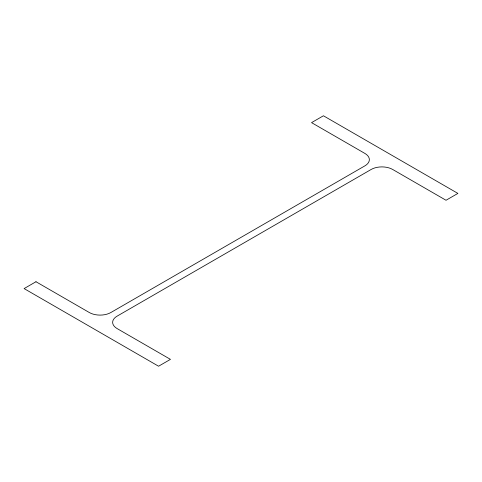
<?xml version="1.0" encoding="UTF-8"?>
<svg xmlns="http://www.w3.org/2000/svg" width="482" height="482" viewBox="0 0 482 482"><rect width="100%" height="100%" fill="white"/><g stroke="black" fill="none" stroke-linecap="round" stroke-linejoin="round"><path stroke-width="0.72" d="M35.975 281.735L24.1 288.591L158.566 366.224L170.447 359.367L117.09 328.561A15.201 8.772 0 0 1 117.09 316.156L371.17 169.459A15.201 8.772 0 0 1 392.661 169.459L446.025 200.265L457.9 193.409L323.434 115.776L311.553 122.633L364.91 153.439A15.201 8.772 0 0 1 364.91 165.844L110.83 312.541A15.201 8.772 0 0 1 89.339 312.541L35.975 281.735"/></g></svg>
